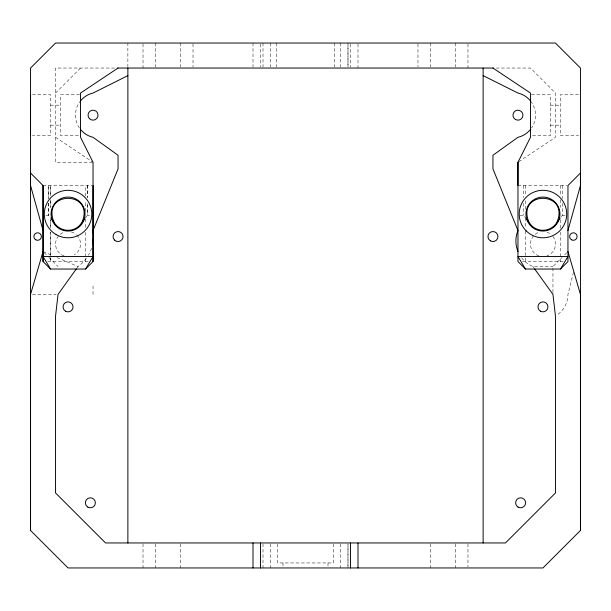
<?xml version="1.0" encoding="UTF-8"?>
<svg xmlns="http://www.w3.org/2000/svg" width="611" height="611" viewBox="0 0 611 611"><rect width="100%" height="100%" fill="white"/><g stroke="black" fill="none" stroke-linecap="round" stroke-linejoin="round"><path stroke-width="0.46" stroke-dasharray="3.06 2.29" d="M85.54 261.546L85.54 257.743M85.54 256.788L85.54 231.134M85.54 227.33L85.54 217.829M85.54 211.177L85.54 200.729M85.54 195.978L85.54 185.523M93.04 294.372L93.048 284.054M127.875 67.118L127.875 43.045M573.485 272.208L567.955 294.372A24.998 24.998 0 0 1 557.033 315.032M76.933 268.092L78.04 266.541A37.027 37.027 0 0 0 87.472 256.712M85.296 218.035L87.411 215.271L87.411 203.188L87.411 215.271L91.161 215.271M561.265 216.653L562.326 215.271L562.326 203.188M55.548 93.04L80.537 68.042M552.955 292.516L552.955 266.541L562.082 257.414M564.694 254.802L566.649 252.847M518.739 161.77L555.452 137.299L555.452 93.04L530.463 68.042L496.376 68.042M114.624 68.042L55.548 68.042L55.548 162.297L93.04 162.297M32.452 94.674L50.545 94.674L50.545 135.665L32.452 135.665M79.59 94.674L60.542 94.674L60.542 135.665L79.59 135.665M531.41 94.674L550.458 94.674L550.458 135.665L531.41 135.665M578.548 94.674L560.455 94.674L560.455 135.665L578.548 135.665M50.545 105.168L60.542 105.168M550.458 105.168L560.455 105.168M50.545 125.163L60.542 125.163M550.458 125.163L560.455 125.163M43.045 185.523L92.101 185.523M517.96 185.523L567.016 185.523M45.863 215.271L48.674 215.271L49.735 216.653M519.839 215.271L523.589 215.271L525.704 218.035M562.326 215.271L565.137 215.271M47.734 261.546L88.351 261.546M522.649 261.546L563.266 261.546M521.626 257.857A27.648 27.648 0 0 0 532.96 266.541L552.955 266.541M32.444 294.372L56.151 294.372M43.045 251.541L50.919 254.917M57.044 257.544L78.04 266.541M55.548 137.299L92.261 161.77M44.351 252.847L46.306 254.802M48.918 257.414L58.045 266.541M532.96 266.541L534.067 268.092M562.326 185.523L562.326 198.537M560.455 185.523L560.455 195.978M560.455 199.774L560.455 207.381M560.455 219.731L560.455 228.285M560.455 232.088L560.455 261.546M525.46 185.523L525.46 195.978M525.46 200.729L525.46 211.177M525.46 217.829L525.46 227.33M525.46 231.134L525.46 261.546M523.589 185.523L523.589 197.605M523.589 203.188L523.589 215.271M467.973 43.977L467.973 68.042M467.973 543.882L467.973 567.023M455.47 43.045L455.47 67.118M455.47 543.882L455.47 567.955M430.48 43.045L430.48 67.118M430.48 543.882L430.48 567.955M417.977 43.977L417.977 67.118M357.993 43.977L357.993 68.042M350.493 43.977L350.493 67.118M340.495 43.045L340.526 67.118M340.526 543.882L340.495 567.955M334.248 43.045L334.248 67.118M333.491 543.912L333.491 562.952L277.509 562.952L277.509 543.912M327.992 562.952L327.992 567.955M283.008 562.952L283.008 567.955M276.752 43.045L276.752 67.118M270.505 43.045L270.505 67.118M270.505 543.882L270.505 567.955M263.005 43.045L263.005 67.118M263.005 543.882L263.005 567.955M260.507 43.977L260.507 67.118M253.007 43.045L253.007 67.118M193.023 43.977L193.023 67.118M180.52 43.045L180.52 67.118M180.52 543.882L180.52 567.955M155.53 43.045L155.53 67.118M155.53 543.882L155.53 567.955M143.027 43.977L143.027 68.042M143.027 543.882L143.027 567.955M552.871 236.442A12.495 12.495 0 0 1 546.967 255.879M538.94 255.879A12.495 12.495 0 0 1 538.94 232.211M546.967 232.211A12.495 12.495 0 0 1 551.198 234.655M76.879 235.212A12.495 12.495 0 0 1 74.29 254.871M64.033 255.879A12.495 12.495 0 0 1 64.033 232.211M71.281 231.974A12.495 12.495 0 0 1 76.283 234.655M530.6 101.044A22.722 22.722 0 0 1 531.601 127.936M91.574 248.257A37.027 37.027 0 0 1 88.374 255.261M79.399 127.936A22.722 22.722 0 0 1 80.4 101.044M48.674 203.188L48.674 215.271L48.674 203.188M48.674 185.523L48.674 198.537L48.674 185.523M50.545 257.743L50.545 261.546L50.545 257.743M50.545 232.088L50.545 256.788L50.545 232.088M50.545 219.731L50.545 228.285L50.545 219.731M50.545 199.774L50.545 207.381L50.545 199.774M50.545 185.523L50.545 195.978L50.545 185.523M87.411 185.523L87.411 197.605L87.411 185.523M347.995 67.118L347.995 43.045L347.965 67.118M347.995 567.955L347.995 543.882L347.965 567.955"/><path stroke-width="0.92" d="M30.55 530.463L30.55 68.042L55.548 43.045L555.452 43.045L580.45 68.042L580.45 530.463L542.958 567.955L68.042 567.955L30.55 530.463L30.55 294.372L43.045 251.541M93.04 185.523L93.04 261.546L85.54 269.039L50.545 269.039L43.045 261.546L43.045 185.523L30.55 173.028L30.55 185.523L43.045 230.515M517.96 185.523L517.96 162.297L530.463 137.299L530.463 93.04L492.962 68.042M580.45 530.463L580.45 294.372L567.955 251.541M567.955 230.515L580.45 185.523L580.45 173.028L567.955 185.523L567.955 261.546L560.455 269.039L525.46 269.039L517.96 261.546L517.96 162.297M82.111 222.175C95.018 190.388 41.067 190.388 53.974 222.175A16.245 16.245 0 0 0 79.529 225.543L84.761 218.723M526.239 218.723L531.471 225.543A16.245 16.245 0 0 0 557.026 222.175C569.933 190.388 515.982 190.388 528.889 222.175M85.54 269.039L93.04 256.544L43.045 256.544L50.545 269.039M560.455 269.039L567.955 256.544L517.96 256.544L525.46 269.039M76.375 268.863L58.045 294.372L55.548 316.024L55.548 492.962L105.535 542.958L505.465 542.958L555.452 492.962L555.452 316.024L552.955 294.372L534.625 268.863M557.026 222.175L560.203 218.035M118.038 68.042L80.537 93.04L80.537 137.299L93.04 162.297L93.04 261.546M127.875 75.619L93.04 93.04A22.722 22.722 0 0 0 80.4 101.044M117.457 68.042L493.543 68.042M483.125 75.619L517.96 93.04A22.722 22.722 0 0 1 530.6 101.044M50.797 218.035L53.974 222.175M483.125 68.042L483.125 542.958M357.993 542.958L357.993 567.955M350.493 542.958L350.493 567.955M260.507 542.958L260.507 567.955M253.007 542.958L253.007 567.955M127.875 68.042L127.875 542.958M43.045 185.523L43.045 261.546M30.55 94.674L30.55 135.665M530.6 129.295A22.722 22.722 0 0 1 517.96 137.299L492.947 155.247L492.947 168.842L517.96 230.515A27.648 27.648 0 0 0 518.021 251.625M80.4 129.295A22.722 22.722 0 0 0 93.04 137.299L118.053 155.247L118.053 168.842L93.04 230.515A37.027 37.027 0 0 1 92.704 244.133M571.491 239.795A3.75 3.75 0 0 0 577.112 236.549A3.75 3.75 0 0 0 571.491 233.303A3.75 3.75 0 0 0 571.491 239.795M540.46 311.205A5.003 5.003 0 0 0 547.952 306.875A5.003 5.003 0 0 0 540.46 302.544A5.003 5.003 0 0 0 540.46 311.205M490.442 240.871A5.003 5.003 0 0 0 497.95 236.549A5.003 5.003 0 0 0 490.45 232.218A5.003 5.003 0 0 0 490.442 240.871M515.463 119.496A5.003 5.003 0 0 0 522.963 115.166A5.003 5.003 0 0 0 515.463 110.835A5.003 5.003 0 0 0 515.463 119.496M89.504 118.702A5.003 5.003 0 0 0 97.867 116.464A5.003 5.003 0 0 0 91.742 110.339A5.003 5.003 0 0 0 89.504 118.702M35.759 239.795A3.75 3.75 0 0 0 41.388 236.549A3.75 3.75 0 0 0 35.759 233.303A3.75 3.75 0 0 0 35.759 239.795M65.545 311.205A5.003 5.003 0 0 0 73.045 306.875A5.003 5.003 0 0 0 65.545 302.544A5.003 5.003 0 0 0 65.545 311.205M114.517 240.085A5.003 5.003 0 0 0 122.88 237.839A5.003 5.003 0 0 0 116.754 231.722A5.003 5.003 0 0 0 114.517 240.085M518.12 507.138A5.003 5.003 0 0 0 525.62 502.807A5.003 5.003 0 0 0 518.12 498.477A5.003 5.003 0 0 0 518.12 507.138M87.877 507.138A5.003 5.003 0 0 0 95.377 502.807A5.003 5.003 0 0 0 87.877 498.477A5.003 5.003 0 0 0 87.877 507.138M534.457 228.774A16.993 16.993 0 0 0 559.951 214.049A16.993 16.993 0 0 0 534.457 199.331A16.993 16.993 0 0 0 534.457 228.774M526.163 230.843A23.745 23.745 0 0 0 565.893 220.197A23.745 23.745 0 0 0 536.809 191.113A23.745 23.745 0 0 0 526.163 230.843M56.174 234.616A23.745 23.745 0 0 0 91.787 214.049A23.745 23.745 0 0 0 56.174 193.488A23.745 23.745 0 0 0 56.174 234.616M59.542 228.774A16.993 16.993 0 0 0 85.044 214.049A16.993 16.993 0 0 0 59.542 199.331A16.993 16.993 0 0 0 59.542 228.774"/></g></svg>
